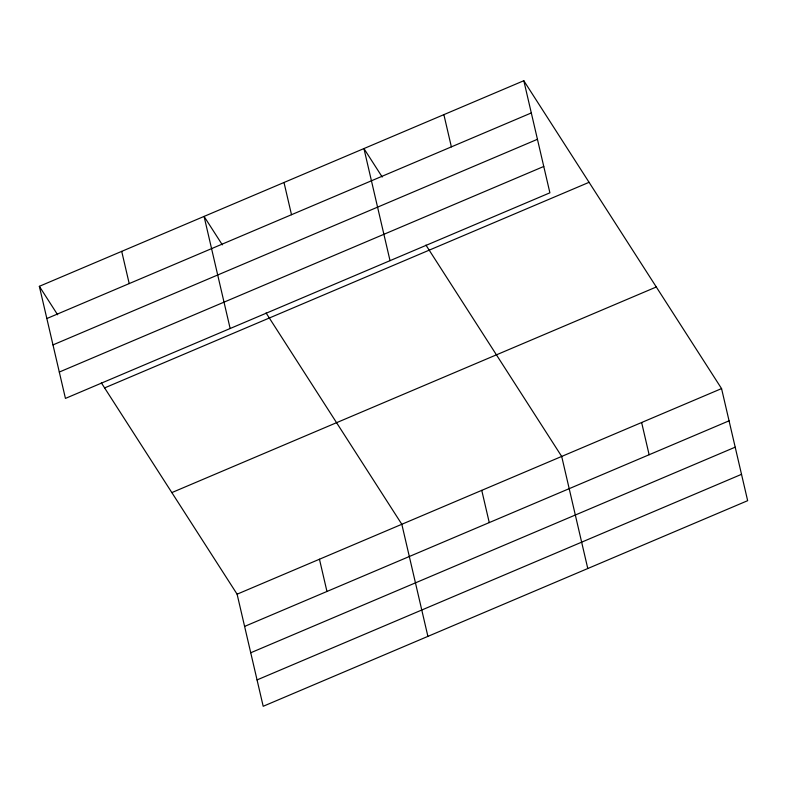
<?xml version="1.0" encoding="UTF-8"?>
<svg xmlns="http://www.w3.org/2000/svg" width="787" height="787" viewBox="0 0 787 787"><rect width="100%" height="100%" fill="white"/><g stroke="black" fill="none" stroke-linecap="round" stroke-linejoin="round"><path stroke-width="1.18" d="M523.808 80.717L549.897 192.815L65.439 398.409L39.35 286.32L523.808 80.717L721.561 388.591L747.65 500.68L263.192 706.283L237.103 594.185L101.346 382.836M46.846 318.538L531.314 112.944M52.985 344.903L537.442 139.299M59.3 372.054L543.768 166.46M104.612 387.912L589.069 182.318M171.841 492.593L656.309 286.989M237.103 594.185L721.561 388.591M244.6 626.413L729.067 420.819M250.738 652.767L735.196 447.173M257.054 679.919L741.521 474.325M382.216 177.016L363.938 148.566L390.027 260.664M425.934 245.082L561.692 456.44L587.781 568.529M222.337 244.865L204.069 216.415L230.148 328.504M266.065 312.931L401.823 524.28L427.902 636.378M39.35 286.32L57.618 314.761M641.631 422.511L649.127 454.738M443.878 114.646L451.374 146.874M481.752 490.36L489.258 522.588M283.999 182.486L291.505 214.713M319.463 559.232L326.959 591.46M121.71 251.368L129.206 283.595"/></g></svg>
